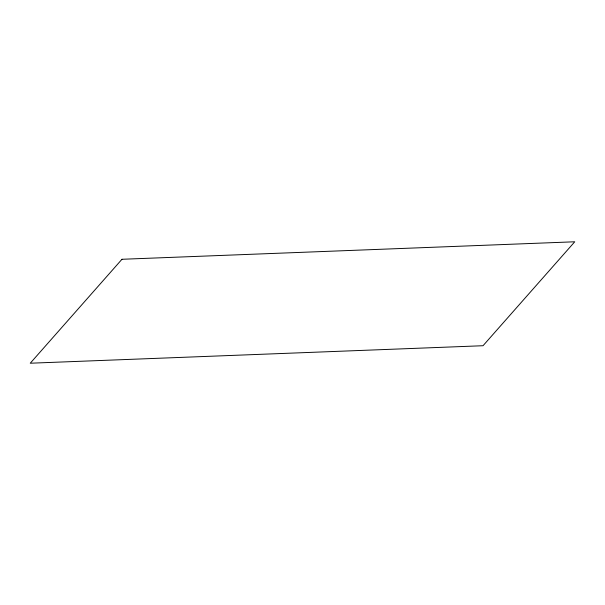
<?xml version="1.0" encoding="UTF-8"?>
<svg xmlns="http://www.w3.org/2000/svg" width="605" height="605" viewBox="0 0 605 605"><rect width="100%" height="100%" fill="white"/><g stroke="black" fill="none" stroke-linecap="round" stroke-linejoin="round"><path stroke-width="0.91" d="M121.968 259.28L30.25 363.219L483.032 345.72L574.75 241.781L121.968 259.28"/></g></svg>
